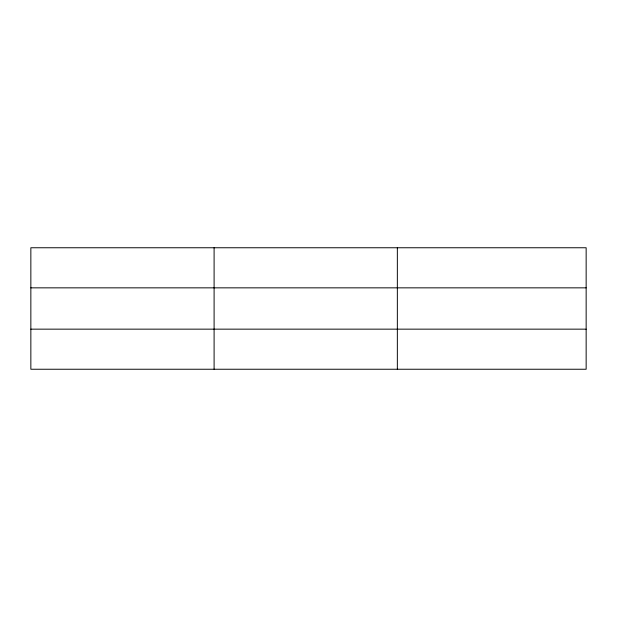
<?xml version="1.0" encoding="UTF-8"?>
<svg xmlns="http://www.w3.org/2000/svg" width="617" height="617" viewBox="0 0 617 617"><rect width="100%" height="100%" fill="white"/><g stroke="black" fill="none" stroke-linecap="round" stroke-linejoin="round"><path stroke-width="0.93" d="M214.099 369.244L214.099 247.756M397.348 369.244L397.348 247.756M586.15 329.154L586.15 369.244L30.85 369.244L30.85 247.756L586.15 247.756L586.15 329.154L30.85 329.154M30.85 287.846L586.15 287.846"/></g></svg>
